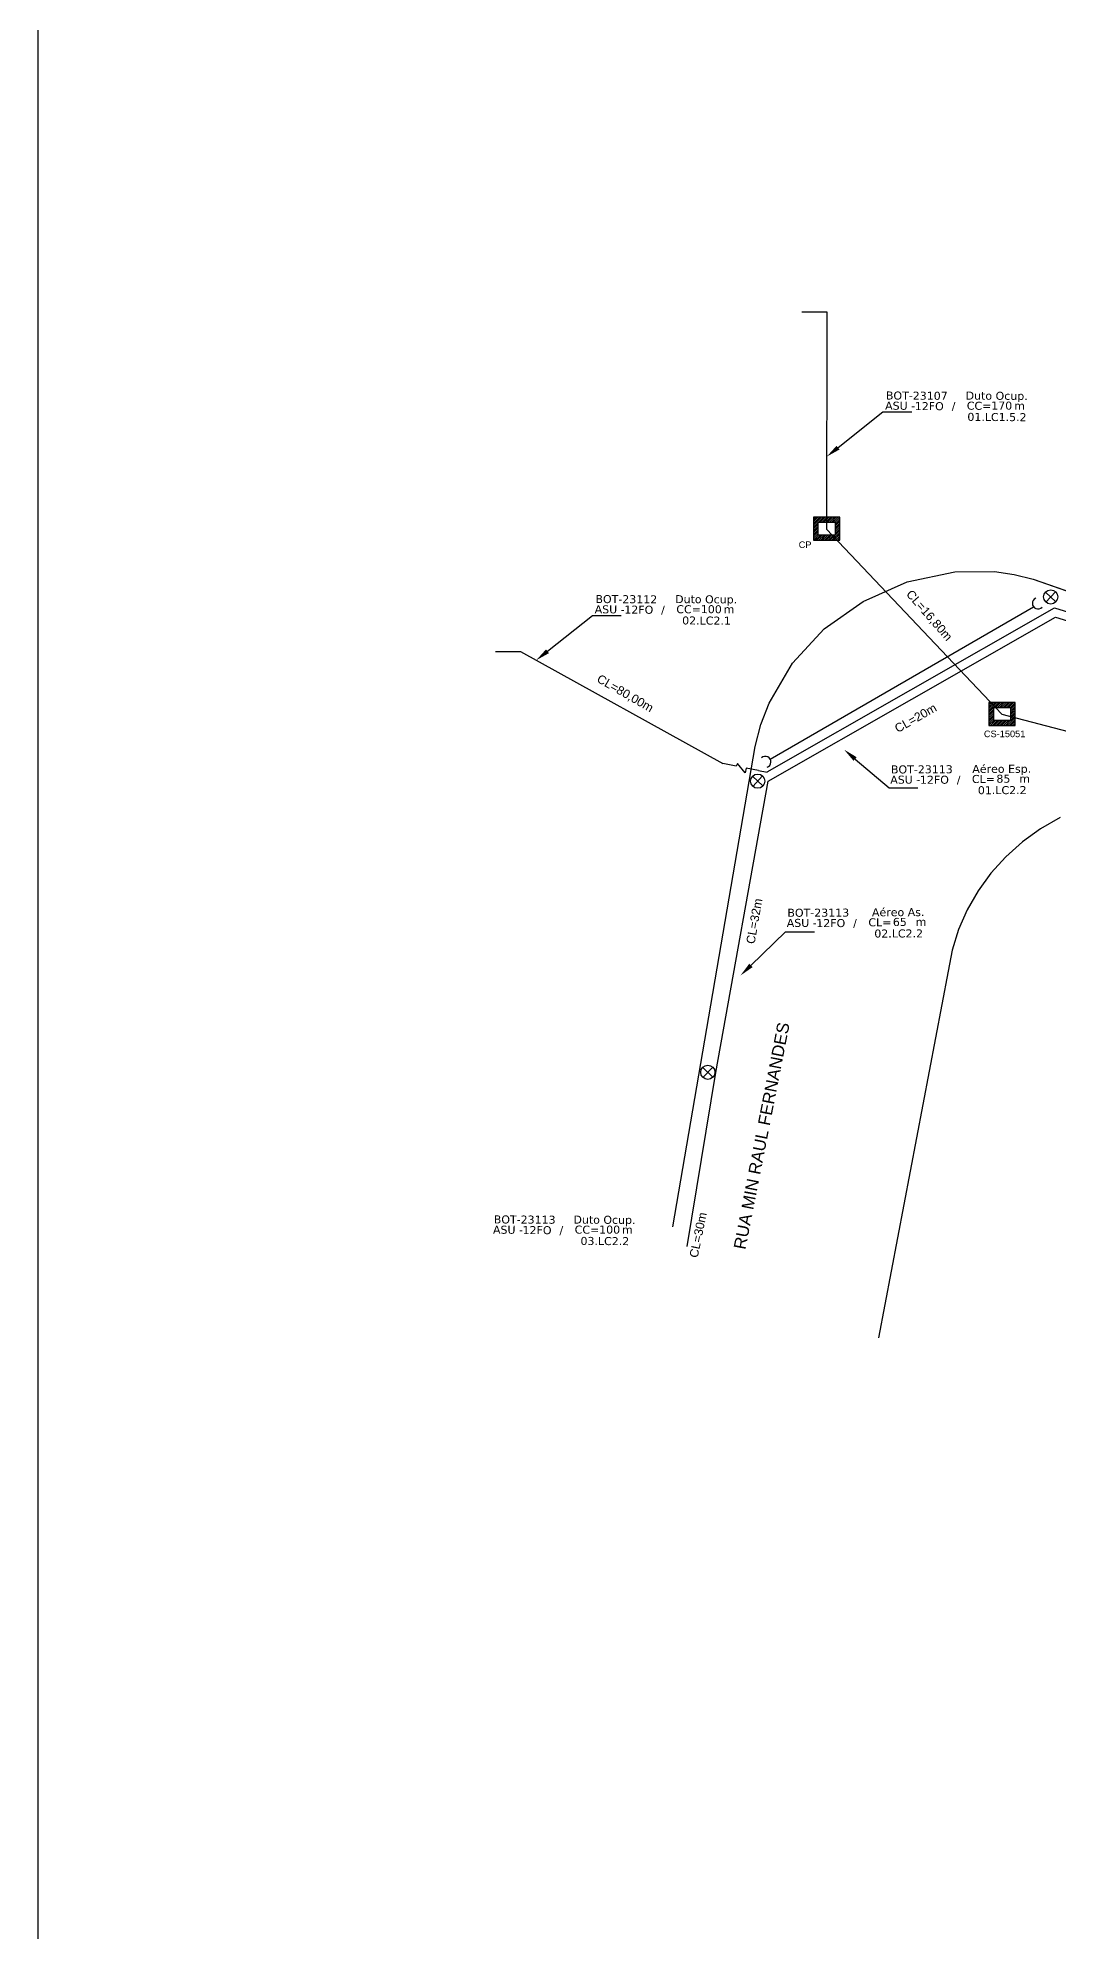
# Model space of a CAD drawing. Extents: x -89 to 749, y 705 to 1299.
# Drawn here: x -89.3 to 13.7, y 810.8 to 1002 of the extents above; entities that cross this region are included whole.
import ezdxf
from ezdxf import colors
from ezdxf.entities.mleader import LeaderData, LeaderLine
from ezdxf.enums import TextEntityAlignment as Align
from ezdxf.math import Vec2, Vec3

# ---------------------------------------------------------------- set-up
doc = ezdxf.new("R2010")
doc.units = 0
for name, color, linetype in [('0 @ 1', 7, 'Continuous'), ('10.1-Caixas Subterrâneas', 5, 'Continuous'), ('CAP a instalar', 1, 'Continuous'), ('label_cabos', 7, 'Continuous'), ('locais', 7, 'Continuous'), ('QUADRA', 7, 'Continuous'), ('Subida Lateral', 5, 'Continuous')]:
    doc.layers.add(name, color=color, linetype=linetype)
doc.layers.add('20.6-CORDOALHA_SUPORTE', color=7, linetype='Continuous', lineweight=25)
doc.layers.add('Segmento Logradouro Texto', color=7, linetype='Continuous', lineweight=0)
doc.styles.add('ARIAL', font='arial.ttf')
doc.styles.add('DIGICADE', font='arial.ttf')
doc.styles.add('FTTH', font='arial.ttf')
doc.styles.add('siredit', font='verdana.ttf')
doc.styles.get("Standard").update_dxf_attribs({"font": 'arial.ttf'})

# ---------------------------------------------------------------- blocks, each defined once
blk = doc.blocks.new('*X58')
at = {"color": 0, "linetype": 'Continuous'}
for p, q in [((-1.25, 0.34099), (-0.49099, 1.1)), ((-1.25, 0.517767), (-0.667767, 1.1)), ((-1.25, 0.694544), (-0.844544, 1.1)), ((-1.25, 0.87132), (-1.02132, 1.1)), ((-1.25, 1.048097), (-1.198097, 1.1)), ((-1.25, 0.164214), (-0.8035, 0.610714)), ((-1.25, -0.012563), (-0.8035, 0.433937)), ((-1.25, -0.18934), (-0.8035, 0.25716)), ((-1.25, -0.366117), (-0.8035, 0.080383)), ((-0.789214, 0.625), (-0.314214, 1.1)), ((-0.612437, 0.625), (-0.137437, 1.1)), ((-0.43566, 0.625), (0.03934, 1.1)), ((-0.258883, 0.625), (0.216117, 1.1)), ((-0.082107, 0.625), (0.392893, 1.1)), ((0.09467, 0.625), (0.56967, 1.1)), ((0.271447, 0.625), (0.746447, 1.1)), ((0.448223, 0.625), (0.923223, 1.1)), ((0.625, 0.625), (1.1, 1.1)), ((0.801777, 0.625), (1.25, 1.073223)), ((0.8035, 0.449947), (1.25, 0.896447)), ((0.8035, 0.27317), (1.25, 0.71967)), ((0.8035, 0.096393), (1.25, 0.542893)), ((0.8035, -0.080383), (1.25, 0.366117)), ((0.8035, -0.25716), (1.25, 0.18934)), ((0.8035, -0.433937), (1.25, 0.012563)), ((-1.25, -0.542893), (-0.8035, -0.096393)), ((-1.25, -0.71967), (-0.8035, -0.27317)), ((-1.25, -0.896447), (-0.8035, -0.449947)), ((-1.25, -1.073223), (-0.801777, -0.625)), ((-1.1, -1.1), (-0.625, -0.625)), ((-0.923223, -1.1), (-0.448223, -0.625)), ((-0.746447, -1.1), (-0.271447, -0.625)), ((-0.56967, -1.1), (-0.09467, -0.625)), ((-0.392893, -1.1), (0.082107, -0.625)), ((-0.216117, -1.1), (0.258883, -0.625)), ((-0.03934, -1.1), (0.43566, -0.625)), ((0.137437, -1.1), (0.612437, -0.625)), ((0.314214, -1.1), (0.789214, -0.625)), ((0.49099, -1.1), (1.25, -0.34099)), ((0.667767, -1.1), (1.25, -0.517767)), ((0.8035, -0.610714), (1.25, -0.164214)), ((0.844544, -1.1), (1.25, -0.694544)), ((1.02132, -1.1), (1.25, -0.87132)), ((1.198097, -1.1), (1.25, -1.048097))]:
    blk.add_line(p, q, dxfattribs=at)
blk = doc.blocks.new('MANHOLE_MQ')
at = {"color": 0, "linetype": 'Continuous'}
for p, q in [((0.00000623, 0.00000569), (-0.00000627, 0.00000569)), ((-0.00000627, 0.00000569), (-0.00000627, -0.00000531)), ((-0.00000404, 0.00000331), (0.00000399, 0.00000331)), ((-0.00000404, -0.00000294), (-0.00000404, 0.00000331)), ((0.00000399, 0.00000331), (0.00000399, -0.00000294)), ((0.00000623, -0.00000531), (0.00000623, 0.00000569)), ((-0.00000627, -0.00000531), (0.00000623, -0.00000531)), ((0.00000399, -0.00000294), (-0.00000404, -0.00000294)), ((0.00000399, -0.00000294), (0.00000399, -0.00000294))]:
    blk.add_line(p, q, dxfattribs=at)
at = {"color": 0, "linetype": 'Continuous', "xscale": 5e-06, "yscale": 5e-06, "zscale": 1e-05}
blk.add_blockref('*X58', (-0.00000002, 0.00000019), dxfattribs=at)
blk = doc.blocks.new('Inst CB DT OCUP CFOA-SM-ASU-120-S-12')
at = {"layer": 'label_cabos', "color": 0, "style": 'siredit'}
for tag, flags, p in [('ID_ATIVIDADE', 3, (1.31, 2.67)), ('FATOR', 1, (11.56, 2.55))]:
    blk.add_attdef(tag, text='', height=1, rotation=359.69, dxfattribs=dict(at, flags=flags)).set_placement(p, align=Align.MIDDLE_CENTER)
for tag, p in [('TIPO_CABO', (1.26, 0)), ('DESTINO_CABO', (3.13, 1.26)), ('CABO', (4.69, -0.05)), ('/', (7.71, -0.05)), ('LANCE', (10.91, 0)), ('TIPO_CABO', (13.11, 1.24)), ('UND', (15.96, 0)), ('FID', (13.15, -1.41))]:
    blk.add_attdef(tag, text='', height=1, rotation=359.69, dxfattribs=at).set_placement(p, align=Align.MIDDLE_CENTER)
blk.add_attdef('QTDE', (12.43, -0.47), '', height=1, rotation=359.69, dxfattribs=at)
blk = doc.blocks.new('Inst CB AS CFOA-SM-ASU-120-S-12')
at = {"layer": 'label_cabos', "color": 0, "style": 'siredit'}
for tag, flags, p in [('ID_ATIVIDADE', 3, (1.31, 2.67)), ('FATOR', 1, (11.56, 2.55))]:
    blk.add_attdef(tag, text='', height=1, rotation=359.69, dxfattribs=dict(at, flags=flags)).set_placement(p, align=Align.MIDDLE_CENTER)
for tag, p in [('TIPO_CABO', (1.26, 0)), ('DESTINO_CABO', (3.13, 1.26)), ('CABO', (4.69, -0.05)), ('/', (7.71, -0.05)), ('LANCE', (10.81, 0)), ('TIPO_CABO', (13.11, 1.24)), ('UND', (15.96, 0)), ('FID', (13.15, -1.41))]:
    blk.add_attdef(tag, text='', height=1, rotation=359.69, dxfattribs=at).set_placement(p, align=Align.MIDDLE_CENTER)
blk.add_attdef('QTDE', (12.43, -0.47), '', height=1, rotation=359.69, dxfattribs=at)
blk = doc.blocks.new('Inst CB ESP CFOA-SM-ASU-120-S-12')
at = {"layer": 'label_cabos', "color": 0, "style": 'siredit'}
for tag, flags, p in [('ID_ATIVIDADE', 3, (1.31, 2.67)), ('FATOR', 1, (11.56, 2.55))]:
    blk.add_attdef(tag, text='', height=1, rotation=359.69, dxfattribs=dict(at, flags=flags)).set_placement(p, align=Align.MIDDLE_CENTER)
for tag, p in [('TIPO_CABO', (1.26, 0)), ('DESTINO_CABO', (3.13, 1.26)), ('CABO', (4.69, -0.05)), ('/', (7.71, -0.05)), ('LANCE', (10.81, 0)), ('TIPO_CABO', (13.11, 1.24)), ('UND', (15.96, 0)), ('FID', (13.15, -1.41))]:
    blk.add_attdef(tag, text='', height=1, rotation=359.69, dxfattribs=at).set_placement(p, align=Align.MIDDLE_CENTER)
blk.add_attdef('QTDE', (12.43, -0.47), '', height=1, rotation=359.69, dxfattribs=at)

msp = doc.modelspace()

# ---------------------------------------------------------------- linework, layer by layer
for points in [[(-89.32, 705.02), (749.25, 705.02), (749.25, 1299.02), (-89.32, 1299.02), (-89.32, 705.02)], [(-15.64, 927.85), (-15.63, 927.87)]]:
    msp.add_lwpolyline(points)
at = {"layer": '20.6-CORDOALHA_SUPORTE'}
for points in [[(11.48, 945.41, 1.231752), (12.12, 944.51)], [(-15.65, 928.34, 1.231752), (-16.21, 929.3)]]:
    msp.add_lwpolyline(points, format="xyb", dxfattribs=at)
msp.add_lwpolyline([(-15.34, 929.17), (11.25, 944.56)], dxfattribs=at)
at = {"layer": 'CAP a instalar', "color": 7, "ltscale": 5}
for points in [[(-12.13, 974.34), (-9.62, 974.34)], [(-9.62, 974.34), (-9.64, 952.4)], [(-9.64, 952.4), (8.06, 933.71)], [(-15.63, 927.87), (13.39, 944.43)], [(-15.56, 926.92), (13.49, 943.49)], [(13.39, 944.43), (41.67, 935.74), (71.09, 929.04)], [(13.49, 943.49), (41.45, 934.91), (70.58, 928.26)], [(-43.08, 940.03), (-40.57, 940.03)], [(-40.57, 940.03), (-20.14, 928.72)], [(8.06, 933.71), (70.69, 917.34)], [(-16.52, 928.02), (-15.64, 927.85)], [(-20.82, 897.5), (-15.56, 926.92)], [(-23.73, 879.94), (-20.82, 897.5)]]:
    msp.add_lwpolyline(points, dxfattribs=at)
at = {"layer": 'locais', "color": 1}
for p, q in [((12.47, 946.04), (13.52, 945.06)), ((13.49, 946.07), (12.51, 945.03)), ((-17.13, 927.43), (-16.08, 926.45)), ((-16.11, 927.46), (-17.09, 926.41)), ((-22.16, 898.02), (-21.12, 897.04)), ((-21.15, 898.05), (-22.13, 897.01))]:
    msp.add_line(p, q, dxfattribs=at)
for centre in [(13, 945.55), (-16.6, 926.94), (-21.64, 897.53)]:
    msp.add_circle(centre, 0.717, dxfattribs=at)
at = {"layer": 'QUADRA', "color": 4}
for p, q in [((-1.49, 947.07), (3.31, 948.08)), ((3.31, 948.08), (7.31, 948.1)), ((7.31, 948.1), (9.29, 947.81)), ((9.29, 947.81), (11.23, 947.33)), ((11.23, 947.33), (27.99, 941.51)), ((-9.89, 942.32), (-5.95, 945.1)), ((-13.1, 938.84), (-9.89, 942.32)), ((-15.46, 934.82), (-13.1, 938.84)), ((-16.3, 932.66), (-15.46, 934.82)), ((-16.87, 930.43), (-16.3, 932.66)), ((-25.19, 881.92), (-16.87, 930.43)), ((11.97, 922.12), (10.14, 920.8)), ((13.95, 923.26), (11.97, 922.12)), ((10.14, 920.8), (8.46, 919.29)), ((8.46, 919.29), (6.96, 917.64)), ((6.96, 917.64), (5.66, 915.85)), ((5.66, 915.85), (4.56, 913.95)), ((4.56, 913.95), (3.68, 911.94)), ((3.68, 911.94), (3.04, 909.87)), ((3.04, 909.87), (2.64, 907.74)), ((2.64, 907.74), (-4.4, 870.71))]:
    msp.add_line(p, q, dxfattribs=at)
at = {"layer": 'QUADRA'}
msp.add_lwpolyline([(-25.19, 881.92), (-16.87, 930.43), (-16.3, 932.66), (-15.46, 934.82), (-13.1, 938.84), (-9.89, 942.32), (-5.95, 945.1), (-1.49, 947.07), (3.31, 948.08), (7.31, 948.1), (9.29, 947.81), (11.23, 947.33), (27.99, 941.51), (46.21, 936.22), (68.14, 931.22), (102.83, 926.25), (108.19, 926.01), (141.19, 921.09), (173.43, 917.79), (183.39, 916.01)], dxfattribs=at)
at = {"layer": 'Subida Lateral', "color": 5}
msp.add_lwpolyline([(-16.52, 928.02), (-17.76, 928.26), (-17.88, 927.79), (-18.64, 928.72), (-18.76, 928.46), (-20.14, 928.72)], dxfattribs=at)

# ---------------------------------------------------------------- block references
at = {"layer": '10.1-Caixas Subterrâneas', "color": 30, "xscale": 211458.0750340422, "yscale": 211458.0750340422, "zscale": 211458.0750340422, "rotation": 180.0000000000624}
for p in [(-9.64, 952.47), (8.08, 933.76)]:
    msp.add_blockref('MANHOLE_MQ', p, dxfattribs=at)
at = {"layer": 'label_cabos', "color": 0, "lineweight": 0}
ref = msp.add_blockref('Inst CB DT OCUP CFOA-SM-ASU-120-S-12', (-3.06, 964.86), dxfattribs=dict(at, xscale=0.8085166287387624, yscale=0.8085166287387624, zscale=0.8085166287387624))
ref.add_attrib('DESTINO_CABO', 'BOT-23107', dxfattribs={"color": 0, "height": 0.809, "rotation": 359.69, "style": 'siredit'}).set_placement((-0.53, 965.88), align=Align.MIDDLE_CENTER)
ref.add_attrib('CABO', '12FO', dxfattribs={"color": 0, "height": 0.809, "rotation": 359.69, "style": 'siredit'}).set_placement((0.73, 964.82), align=Align.MIDDLE_CENTER)
ref.add_attrib('TIPO_CABO', 'Duto Ocup.', dxfattribs={"color": 0, "height": 0.809, "rotation": 359.69, "style": 'siredit'}).set_placement((7.54, 965.87), align=Align.MIDDLE_CENTER)
ref.add_attrib('/', '/', dxfattribs={"color": 0, "height": 0.809, "rotation": 359.69, "style": 'siredit'}).set_placement((3.18, 964.82), align=Align.MIDDLE_CENTER)
ref.add_attrib('TIPO_CABO', 'ASU - ', dxfattribs={"color": 0, "height": 0.809, "rotation": 359.69, "style": 'siredit'}).set_placement((-2.04, 964.86), align=Align.MIDDLE_CENTER)
ref.add_attrib('FID', '01.LC1.5.2', dxfattribs={"color": 0, "height": 0.809, "rotation": 359.69, "style": 'siredit'}).set_placement((7.57, 963.72), align=Align.MIDDLE_CENTER)
ref.add_attrib('LANCE', 'CC=', dxfattribs={"color": 0, "height": 0.809, "rotation": 359.69, "style": 'siredit'}).set_placement((5.76, 964.86), align=Align.MIDDLE_CENTER)
ref.add_attrib('QTDE', '170', (6.99, 964.48), dxfattribs={"color": 0, "height": 0.809, "rotation": 359.69, "style": 'siredit'})
ref.add_attrib('UND', 'm', dxfattribs={"color": 0, "height": 0.809, "rotation": 359.69, "style": 'siredit'}).set_placement((9.85, 964.86), align=Align.MIDDLE_CENTER)
ref = msp.add_blockref('Inst CB DT OCUP CFOA-SM-ASU-120-S-12', (-32.4, 944.3), dxfattribs=dict(at, xscale=0.8085166287387624, yscale=0.8085166287387624, zscale=0.8085166287387624))
ref.add_attrib('DESTINO_CABO', 'BOT-23112', dxfattribs={"color": 0, "height": 0.809, "rotation": 359.69, "style": 'siredit'}).set_placement((-29.87, 945.32), align=Align.MIDDLE_CENTER)
ref.add_attrib('CABO', '12FO', dxfattribs={"color": 0, "height": 0.809, "rotation": 359.69, "style": 'siredit'}).set_placement((-28.61, 944.26), align=Align.MIDDLE_CENTER)
ref.add_attrib('TIPO_CABO', 'Duto Ocup.', dxfattribs={"color": 0, "height": 0.809, "rotation": 359.69, "style": 'siredit'}).set_placement((-21.81, 945.31), align=Align.MIDDLE_CENTER)
ref.add_attrib('/', '/', dxfattribs={"color": 0, "height": 0.809, "rotation": 359.69, "style": 'siredit'}).set_placement((-26.17, 944.26), align=Align.MIDDLE_CENTER)
ref.add_attrib('TIPO_CABO', 'ASU - ', dxfattribs={"color": 0, "height": 0.809, "rotation": 359.69, "style": 'siredit'}).set_placement((-31.38, 944.29), align=Align.MIDDLE_CENTER)
ref.add_attrib('FID', '02.LC2.1', dxfattribs={"color": 0, "height": 0.809, "rotation": 359.69, "style": 'siredit'}).set_placement((-21.77, 943.16), align=Align.MIDDLE_CENTER)
ref.add_attrib('LANCE', 'CC=', dxfattribs={"color": 0, "height": 0.809, "rotation": 359.69, "style": 'siredit'}).set_placement((-23.58, 944.3), align=Align.MIDDLE_CENTER)
ref.add_attrib('QTDE', '100', (-22.35, 943.91), dxfattribs={"color": 0, "height": 0.809, "rotation": 359.69, "style": 'siredit'})
ref.add_attrib('UND', 'm', dxfattribs={"color": 0, "height": 0.809, "rotation": 359.69, "style": 'siredit'}).set_placement((-19.5, 944.3), align=Align.MIDDLE_CENTER)
at = {"layer": 'label_cabos'}
ref = msp.add_blockref('Inst CB ESP CFOA-SM-ASU-120-S-12', (-2.54, 927.09), dxfattribs=dict(at, xscale=0.8085166287387622, yscale=0.8085166287387622, zscale=0.8085166287387622, rotation=0.4634636605451))
ref.add_attrib('DESTINO_CABO', 'BOT-23113', dxfattribs={"color": 0, "height": 0.809, "rotation": 0.1535, "style": 'siredit'}).set_placement((-0.02, 928.13), align=Align.MIDDLE_CENTER)
ref.add_attrib('TIPO_CABO', 'Aéreo Esp.', dxfattribs={"color": 0, "height": 0.809, "rotation": 0.1535, "style": 'siredit'}).set_placement((8.05, 928.18), align=Align.MIDDLE_CENTER)
ref.add_attrib('CABO', '12FO', dxfattribs={"color": 0, "height": 0.809, "rotation": 0.1535, "style": 'siredit'}).set_placement((1.25, 927.08), align=Align.MIDDLE_CENTER)
ref.add_attrib('/', '/', dxfattribs={"color": 0, "height": 0.809, "rotation": 0.1535, "style": 'siredit'}).set_placement((3.7, 927.1), align=Align.MIDDLE_CENTER)
ref.add_attrib('TIPO_CABO', 'ASU - ', dxfattribs={"color": 0, "height": 0.809, "rotation": 0.1535, "style": 'siredit'}).set_placement((-1.52, 927.09), align=Align.MIDDLE_CENTER)
ref.add_attrib('FID', '01.LC2.2', dxfattribs={"color": 0, "height": 0.809, "rotation": 0.1535, "style": 'siredit'}).set_placement((8.1, 926.03), align=Align.MIDDLE_CENTER)
ref.add_attrib('LANCE', 'CL=', dxfattribs={"color": 0, "height": 0.809, "rotation": 0.1535, "style": 'siredit'}).set_placement((6.2, 927.16), align=Align.MIDDLE_CENTER)
ref.add_attrib('QTDE', '85', (7.51, 926.78), dxfattribs={"color": 0, "height": 0.809, "rotation": 0.1535, "style": 'siredit'})
ref.add_attrib('UND', 'm', dxfattribs={"color": 0, "height": 0.809, "rotation": 0.1535, "style": 'siredit'}).set_placement((10.36, 927.19), align=Align.MIDDLE_CENTER)
ref = msp.add_blockref('Inst CB AS CFOA-SM-ASU-120-S-12', (-13, 912.61), dxfattribs=dict(at, xscale=0.8085166287387622, yscale=0.8085166287387622, zscale=0.8085166287387622, rotation=0.4634636605451))
ref.add_attrib('DESTINO_CABO', 'BOT-23113', dxfattribs={"color": 0, "height": 0.809, "rotation": 0.1535, "style": 'siredit'}).set_placement((-10.48, 913.65), align=Align.MIDDLE_CENTER)
ref.add_attrib('TIPO_CABO', 'Aéreo As.', dxfattribs={"color": 0, "height": 0.809, "rotation": 0.1535, "style": 'siredit'}).set_placement((-2.41, 913.7), align=Align.MIDDLE_CENTER)
ref.add_attrib('CABO', '12FO', dxfattribs={"color": 0, "height": 0.809, "rotation": 0.1535, "style": 'siredit'}).set_placement((-9.22, 912.6), align=Align.MIDDLE_CENTER)
ref.add_attrib('/', '/', dxfattribs={"color": 0, "height": 0.809, "rotation": 0.1535, "style": 'siredit'}).set_placement((-6.77, 912.62), align=Align.MIDDLE_CENTER)
ref.add_attrib('TIPO_CABO', 'ASU - ', dxfattribs={"color": 0, "height": 0.809, "rotation": 0.1535, "style": 'siredit'}).set_placement((-11.98, 912.62), align=Align.MIDDLE_CENTER)
ref.add_attrib('FID', '02.LC2.2', dxfattribs={"color": 0, "height": 0.809, "rotation": 0.1535, "style": 'siredit'}).set_placement((-2.36, 911.55), align=Align.MIDDLE_CENTER)
ref.add_attrib('LANCE', 'CL=', dxfattribs={"color": 0, "height": 0.809, "rotation": 0.1535, "style": 'siredit'}).set_placement((-4.26, 912.68), align=Align.MIDDLE_CENTER)
ref.add_attrib('QTDE', '65', (-2.95, 912.31), dxfattribs={"color": 0, "height": 0.809, "rotation": 0.1535, "style": 'siredit'})
ref.add_attrib('UND', 'm', dxfattribs={"color": 0, "height": 0.809, "rotation": 0.1535, "style": 'siredit'}).set_placement((-0.1, 912.72), align=Align.MIDDLE_CENTER)
at = {"layer": 'label_cabos', "color": 0, "lineweight": 0}
ref = msp.add_blockref('Inst CB DT OCUP CFOA-SM-ASU-120-S-12', (-42.67, 881.62), dxfattribs=dict(at, xscale=0.8085166287387624, yscale=0.8085166287387624, zscale=0.8085166287387624))
ref.add_attrib('DESTINO_CABO', 'BOT-23113', dxfattribs={"color": 0, "height": 0.809, "rotation": 359.69, "style": 'siredit'}).set_placement((-40.14, 882.65), align=Align.MIDDLE_CENTER)
ref.add_attrib('CABO', '12FO', dxfattribs={"color": 0, "height": 0.809, "rotation": 359.69, "style": 'siredit'}).set_placement((-38.89, 881.58), align=Align.MIDDLE_CENTER)
ref.add_attrib('TIPO_CABO', 'Duto Ocup.', dxfattribs={"color": 0, "height": 0.809, "rotation": 359.69, "style": 'siredit'}).set_placement((-32.08, 882.63), align=Align.MIDDLE_CENTER)
ref.add_attrib('/', '/', dxfattribs={"color": 0, "height": 0.809, "rotation": 359.69, "style": 'siredit'}).set_placement((-36.44, 881.58), align=Align.MIDDLE_CENTER)
ref.add_attrib('TIPO_CABO', 'ASU - ', dxfattribs={"color": 0, "height": 0.809, "rotation": 359.69, "style": 'siredit'}).set_placement((-41.65, 881.62), align=Align.MIDDLE_CENTER)
ref.add_attrib('FID', '03.LC2.2', dxfattribs={"color": 0, "height": 0.809, "rotation": 359.69, "style": 'siredit'}).set_placement((-32.04, 880.48), align=Align.MIDDLE_CENTER)
ref.add_attrib('LANCE', 'CC=', dxfattribs={"color": 0, "height": 0.809, "rotation": 359.69, "style": 'siredit'}).set_placement((-33.85, 881.63), align=Align.MIDDLE_CENTER)
ref.add_attrib('QTDE', '100', (-32.62, 881.24), dxfattribs={"color": 0, "height": 0.809, "rotation": 359.69, "style": 'siredit'})
ref.add_attrib('UND', 'm', dxfattribs={"color": 0, "height": 0.809, "rotation": 359.69, "style": 'siredit'}).set_placement((-29.77, 881.63), align=Align.MIDDLE_CENTER)

# ---------------------------------------------------------------- texts
at = {"layer": '0 @ 1', "color": 3, "linetype": 'Continuous', "char_height": 0.8716, "attachment_point": 1, "style": 'FTTH'}
for s, insert, rotation in [('\\pxt3;CL=16,80m', (-1.01, 946.36), 311.1629), ('\\pxt3;CL=80,00m', (-32.5, 937.78), 330.0489)]:
    msp.add_mtext_dynamic_manual_height_columns(s, width=8.3928, gutter_width=0.00005, heights=[1.55], dxfattribs=dict(at, insert=insert, rotation=rotation))
at = {"layer": '0 @ 1', "color": 0, "linetype": 'Continuous', "char_height": 0.8716, "attachment_point": 1, "style": 'FTTH'}
for s, insert, rotation in [('\\pxt3;CL=20m', (-2.88, 932.55), 29.6341), ('\\pxt3;CL=32m', (-17.78, 910.59), 80.0496), ('\\pxt3;CL=30m', (-23.52, 878.91), 78.4482)]:
    msp.add_mtext_dynamic_manual_height_columns(s, width=8.3928, gutter_width=0.00005, heights=[1.55], dxfattribs=dict(at, insert=insert, rotation=rotation))
at = {"layer": '10.1-Caixas Subterrâneas', "color": 30, "style": 'ARIAL'}
for s, p in [('CP', (-12.46, 950.49)), ('CS-15051', (6.25, 931.38))]:
    msp.add_text(s, height=0.665, dxfattribs=at).set_placement(p)
at = {"layer": 'Segmento Logradouro Texto', "linetype": 'Continuous', "insert": (-19.05, 879.79), "char_height": 1.2259, "width": 23.6535, "attachment_point": 1, "rotation": 78.9075, "style": 'DIGICADE'}
msp.add_mtext('\\fArial|b0|i0|c0|p34;\\W1.0000000000;\\T1.0000000000;\\o\\lRUA MIN RAUL FERNANDES', dxfattribs=at)

# ---------------------------------------------------------------- leaders
at = {"layer": 'label_cabos', "color": 7, "lineweight": 0}
ml = msp.add_multileader_mtext('Standard', dxfattribs=at)
ml.set_content('', color=7)
ml.set_leader_properties()
ml.build(insert=Vec2(0, 0))
ml.multileader.update_dxf_attribs({"text_right_attachment_type": 6, "dogleg_length": 2.92, "arrow_head_size": 1.46})
ctx = ml.context
ctx.base_point, ctx.char_height, ctx.arrow_head_size, ctx.landing_gap_size, ctx.plane_origin = Vec3(-1.18, 947.93), 1.46, 1.46, 0.73, Vec3(-4746485.68, -78837828.75)
ctx.right_attachment = 6
notes = []
notes.append((ctx, [(0, (1, 1, 0), (-3.95, 964.23), (1, 0), 2.92, [(0, [(-9.63, 959.72)], 0, [])])]))
ctx.mtext.insert, ctx.mtext.rotation = Vec3(-0.3, 964.96), 6.283185
ml = msp.add_multileader_mtext('Standard', dxfattribs=at)
ml.set_content('', color=7)
ml.set_leader_properties()
ml.build(insert=Vec2(0, 0))
ml.multileader.update_dxf_attribs({"text_right_attachment_type": 6, "dogleg_length": 2.92, "arrow_head_size": 1.46})
ctx = ml.context
ctx.base_point, ctx.char_height, ctx.arrow_head_size, ctx.landing_gap_size, ctx.plane_origin = Vec3(-30.53, 927.36), 1.46, 1.46, 0.73, Vec3(-4746515.03, -78837849.32)
ctx.right_attachment = 6
notes.append((ctx, [(0, (1, 1, 0), (-33.3, 943.66), (1, 0), 2.92, [(0, [(-38.98, 939.15)], 0, [])])]))
ctx.mtext.insert, ctx.mtext.rotation = Vec3(-29.64, 944.39), 6.283185
ml = msp.add_multileader_mtext('Standard', dxfattribs=at)
ml.set_content('', color=7)
ml.set_leader_properties()
ml.build(insert=Vec2(0, 0))
ml.multileader.update_dxf_attribs({"text_right_attachment_type": 6, "dogleg_length": 2.92, "arrow_head_size": 1.46})
ctx = ml.context
ctx.base_point, ctx.char_height, ctx.arrow_head_size, ctx.landing_gap_size, ctx.plane_origin = Vec3(-0.56, 909.95), 1.46, 1.46, 0.73, Vec3(-4746485.06, -78837866.73)
ctx.right_attachment = 6
notes.append((ctx, [(0, (1, 1, 0), (-3.33, 926.25), (1, 0), 2.92, [(0, [(-7.87, 930.12)], 0, [])])]))
ctx.mtext.insert, ctx.mtext.rotation = Vec3(0.32, 926.98), 6.283185
ml = msp.add_multileader_mtext('Standard', dxfattribs=at)
ml.set_content('', color=7)
ml.set_leader_properties()
ml.build(insert=Vec2(0, 0))
ml.multileader.update_dxf_attribs({"text_right_attachment_type": 6, "dogleg_length": 2.92, "arrow_head_size": 1.46})
ctx = ml.context
ctx.base_point, ctx.char_height, ctx.arrow_head_size, ctx.landing_gap_size, ctx.plane_origin = Vec3(-11.02, 895.43), 1.46, 1.46, 0.73, Vec3(-4746495.52, -78837881.24)
ctx.right_attachment = 6
notes.append((ctx, [(0, (1, 1, 0), (-13.79, 911.73), (1, 0), 2.92, [(0, [(-18.34, 907.3)], 0, [])])]))
ctx.mtext.insert, ctx.mtext.rotation = Vec3(-10.14, 912.47), 6.283185
for ctx, leaders in notes:
    for number, flags, end, landing, length, lines in leaders:
        leader = LeaderData()
        leader.index, (leader.has_last_leader_line, leader.has_dogleg_vector, leader.attachment_direction) = number, flags
        leader.last_leader_point, leader.dogleg_vector, leader.dogleg_length = Vec3(end), Vec3(landing), length
        for number, points, colour, breaks in lines:
            line = LeaderLine()
            line.index, line.vertices, line.color, line.breaks = number, Vec3.list(points), colors.encode_raw_color(colour), breaks
            leader.lines.append(line)
        ctx.leaders.append(leader)

doc.saveas('drawing.dxf')
